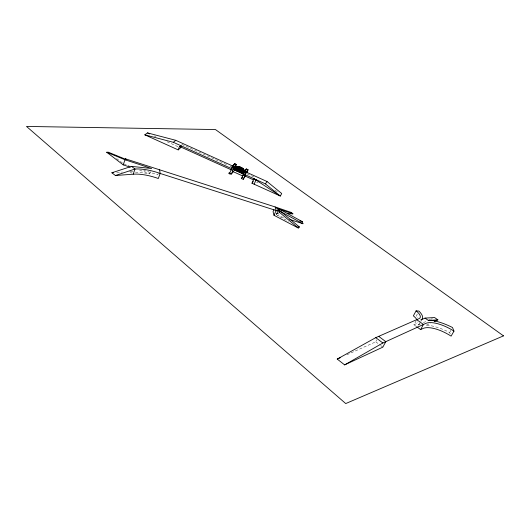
<?xml version="1.0" encoding="UTF-8"?>
<svg xmlns="http://www.w3.org/2000/svg" width="530" height="530" viewBox="0 0 530 530"><rect width="100%" height="100%" fill="white"/><g stroke="black" fill="none" stroke-linecap="round" stroke-linejoin="round"><path stroke-width="0.4" stroke-dasharray="2.65 1.99" d="M135.322 172.104L149.798 173.582L150.586 171.415M158.271 173.383L157.741 174.814L143.802 170.362M276.329 214.922L277.521 212.205M277.66 212.199L276.362 215.147L276.031 213.782M346.872 354.762L375.79 341.824L376.876 339.776M417.362 313.952L416.189 316.092A15.926 6.307 28.6 0 1 417.912 318.007M415.944 326.208L413.937 324.757L416.381 320.299M420.35 323.996L418.097 325.009L419.296 322.836M420.8 321.458L421.595 320.014M450.235 333.94L449.659 332.489A37.935 15.105 30.2 0 0 426.458 325.109L427.2 323.77M449.659 332.489L450.878 330.356M426.458 325.109L430.738 323.141M423.351 322.637L427.1 320.941M430.85 319.245L432.354 318.57M413.937 324.757L416.288 323.711A11.567 4.578 28.6 0 0 417.58 321.929M116.739 172.429L122.41 172.038M275.872 213.1L278.303 213.206M130.499 171.607L134.521 172.018M123.662 163.922L129.082 165.658M276.653 213.352L279.8 214.372M283.577 217.479L277.382 215.478L288.386 221.235M139.635 170.249L149.798 173.582M181.83 144.385L226.966 164.764M229.974 166.122L232.981 167.48M247.146 173.873L255.102 177.464M154.256 135.952L155.76 136.634M167.023 141.722L179.796 147.486M256.553 182.154L258.037 182.823M275.07 190.515L277.289 191.522M375.79 341.824L380.282 345.202M380.924 345.686L382.852 347.137M116.607 158.543L122.377 162.948M129.698 171.528L133.189 174.198M419.813 322.995A15.926 6.307 28.6 0 1 418.097 325.009"/><path stroke-width="0.79" d="M130.254 167.175L123.218 164.87L124.994 159.749L126.551 159.662L125.431 158.814L125.312 159.159M133.189 174.198L135.011 169.037L131.506 166.374L111.883 172.773L115.401 175.51L133.189 174.198A33.84 13.124 20.2 0 1 158.311 178.511L160.173 173.456L159.583 169.792M235.327 167.202L175.748 140.311L147.492 132.897L144.829 134.825L178.186 149.891L179.478 146.426L181.624 146.048M181.061 146.452L180.544 147.83L178.186 149.891M233.962 168.023L232.001 167.381L232.749 165.718L234.565 166.539L233.399 169.302L243.555 173.767A7.234 6.837 40.8 0 0 233.439 169.196L233.379 169.262M232.749 165.718L229.682 173.211L231.405 173.986L233.332 171.614M231.676 168.527L233.478 165.426L232.577 166.579M232.458 166.711L232.915 165.751M233.154 165.459L232.471 166.493M232.849 166.248L233.399 165.174M233.094 165.956L233.637 164.883M233.584 165.221L233.876 164.598M233.657 165.161L234.114 164.313M233.75 165.294L234.492 163.644L236.287 164.452L234.876 167.44L246.112 172.482M231.405 173.986L234.353 166.93L232.584 166.129M234.942 167.427L236.102 164.611M241.501 178.55L244.608 171.071L246.423 171.892L243.224 179.326L241.501 178.55L242.422 177.345M243.515 173.873L244.754 171.097M244.443 171.879L245.026 170.74M244.734 171.501L245.297 170.388M244.993 171.17L245.569 170.037M245.264 170.812L245.827 169.706M245.271 170.594L246.245 168.951L248.04 169.759L246.742 172.614M246.139 169.348L245.542 170.62M246.695 172.727L247.437 171.23M245.668 175.397L243.224 179.326M246.635 172.303L266.994 181.498L281.735 193.529L280.317 196.034L252.002 183.241L253.91 178.69M254.155 184.215L256.07 179.663M273.95 209.641L273.063 211.675L274.017 215.293L298.297 228.019L299.39 226.999L280.39 211.192L278.416 210.165L276.103 210.516L160.173 173.456A33.933 12.952 20.2 0 0 135.011 169.037L115.401 175.51M274.017 215.293L276.103 210.516L275.136 206.932L125.431 158.814M278.416 210.165L277.952 208.356L277.799 208.694L292.904 213.855L291.414 212.517L275.136 206.932L276.627 208.29L277.952 208.356L302.312 221.659L302.941 223.733L289.777 219.48M278.303 210.721L277.952 208.356M434.302 321.498L437.873 319.855L434.6 317.549L425.04 318.093L420.886 319.928A15.973 6.221 28.5 0 0 418.925 311.09L416.103 310.838L413.367 315.86A11.567 4.578 28.6 0 1 416.997 319.868M416.613 326.692L420.628 329.581L423.457 324.473L416.726 319.663M420.628 329.581L422.953 328.501A25.963 10.302 30 0 1 451.103 336.126L453.965 331.118L452.501 327.507A38.047 14.919 30 0 0 429.247 320.074L428.386 320.464L425.04 318.093M144.829 134.825L173.343 142.305L265.437 183.89L266.994 181.498M252.002 183.241L253.26 181.452M245.88 173.091L247.298 171.409M247.782 170.123L246.291 172.078L241.256 169.852L244.337 171.15C243.038 168.036 239.149 166.188 235.949 167.361L240.143 169.255M248.04 169.759L246.245 168.951M243.383 173.986L233.26 169.415M244.323 171.707L246.006 169.474M244.231 172.157L244.602 171.554M244.781 171.442L245.715 170.11M243.86 172.734L245.807 173.37M244.158 172.31L245.622 170.408M244.569 171.296L246.066 169.355L247.874 170.17M243.681 173.608L233.511 169.11L243.681 173.608A7.234 6.837 40.8 0 0 233.571 169.043M235.89 167.434L244.39 171.084M242.859 173.071L240.024 169.964L236.85 168.884L238.46 170.945L236.877 168.891L235.174 168.997M234.532 169.096L242.978 172.912M244.211 170.898L243.932 170.461M242.442 172.382L239.812 171.694L242.674 172.886M239.931 171.535L242.793 172.734L240.693 171.78M242.614 172.959L242.627 172.151M234.432 166.725L236.016 164.817M236.287 164.452L234.492 163.644M236.095 164.817L234.306 164.042L232.67 166.036M234.035 167.738L235.572 165.877M240.706 169.242L243.687 170.289L242.892 169.149L240.594 169.381L243.687 170.289L242.197 169.766M242.203 172.204L241.342 171.124L239.083 171.283L241.342 171.124M242.323 172.051L239.262 171.064L242.323 172.051L241.461 170.965C231.252 170.746 248.312 169.342 239.03 170.892M241.196 170.885L240.03 170.084L238.844 171.117M242.747 168.911L241.647 168.056L240.415 169.143L242.747 168.911L241.587 168.123M240.534 169.448L242.985 168.984M242.919 172.985L241.561 170.799M232.458 166.354L233.458 165.181M233.525 165.102L234.18 164.32M233.445 165.333L232.431 166.751M233.657 165.095L233.988 164.598M239.918 167.434L241.64 167.937M240.203 169.746L241.501 170.872M240.11 169.196L240.275 168.997C238.672 166.102 243.402 168.381 240.11 169.196L239.997 167.308M238.586 170.786L237.135 168.931L238.493 169.183L238.652 171.031L238.553 169.116L236.97 168.732M242.945 169.083L240.468 169.077M239.911 169.918L238.619 169.335M239.977 169.832C238.652 172.946 237.751 167.467 239.977 169.832L238.652 171.031M235.83 167.5L236.705 167.208L239.639 169.043L237.003 167.182L238.334 167.089L239.918 169.11L238.473 167.261L240.09 167.235M235.3 168.845L238.242 170.812L236.811 168.977L235.466 169.07M238.639 169.037L237.069 169.017M236.141 167.447L239.037 168.566M237.4 170.6L235.168 169.096L234.598 169.335L237.4 170.6L235.168 169.096M238.434 166.93L239.944 167.381L239.977 169.043L238.394 167.023L236.599 167.242M236.811 168.977L238.182 170.879M234.406 169.255L236.93 168.825M236.082 167.513L236.771 167.043M240.295 169.282L241.528 168.189M173.343 142.305L175.748 140.311M276.103 210.516L279.217 212.146L280.39 211.192M416.103 310.838A11.6 4.518 28.5 0 1 419.071 318.636L375.757 337.643L337.232 359.075L344.632 364.892L382.879 342.983L425.775 323.413A26.043 10.169 29.8 0 1 453.965 331.118M344.632 364.892L382.852 347.137L385.787 341.658L378.692 336.351M428.386 320.464L429.247 320.074M337.232 359.075L340.194 357.75M234.472 169.169L235.24 168.911L238.242 170.812M238.904 171.051L241.263 170.792M111.883 172.773L113.499 172.661M429.856 320.372L437.873 319.855M123.218 164.87L106.702 152.249L108.266 152.183L126.551 159.662M287.227 213.603L292.904 213.855M289.817 212.444L291.414 212.517M131.506 166.374L151.626 168.527L124.994 159.749L106.702 152.249M242.25 169.699L243.8 170.156M241.256 169.852L243.866 170.534L244.224 171.289M239.083 171.283L242.561 172.223L242.74 172.8M239.812 171.694L242.382 172.449M300 220.911L302.312 221.659M245.768 169.971L244.277 172.098M241.408 168.023L240.13 167.447L240.163 169.13M236.95 167.626L238.341 168.255M242.124 169.958L243.515 170.587M237.202 168.215L235.048 167.242A7.175 6.791 41 0 1 244.886 171.216M242.217 170.474L244.443 171.667M245.059 171.76L246.251 172.303M244.31 171.515L234.936 167.374A7.181 6.797 41 0 1 244.774 171.349M232.438 166.307L234.247 167.122M253.784 178.994L255.937 179.968M179.478 146.426L232.829 170.514M242.945 175.085L253.433 179.822M147.492 132.897L149.751 133.918M232.491 171.349L242.601 175.914M297.92 226.231L299.39 226.999M278.455 210.383L302.941 223.733M236.764 167.142L239.699 168.977L238.275 167.162L239.639 169.043M236.652 167.275L238.924 168.699M236.592 167.341L238.864 168.772M254.115 178.782L280.317 196.034L265.437 183.89M375.757 337.643L382.879 342.983M241.468 168.136L243.873 170.527M279.217 212.146L298.297 228.019M242.78 169.282L243.628 170.362M239.825 167.513L239.918 169.11M238.427 169.269L238.46 170.945M238.368 170.653L235.532 168.984L238.368 170.653M237.586 170.382L234.724 169.183L237.586 170.382M503.5 335.868L345.726 403.562L26.5 126.438L215.445 129.545L503.5 335.868M229.742 173.058L228.562 173.151L229.874 174.078L231.047 173.979L229.742 173.058"/></g></svg>
